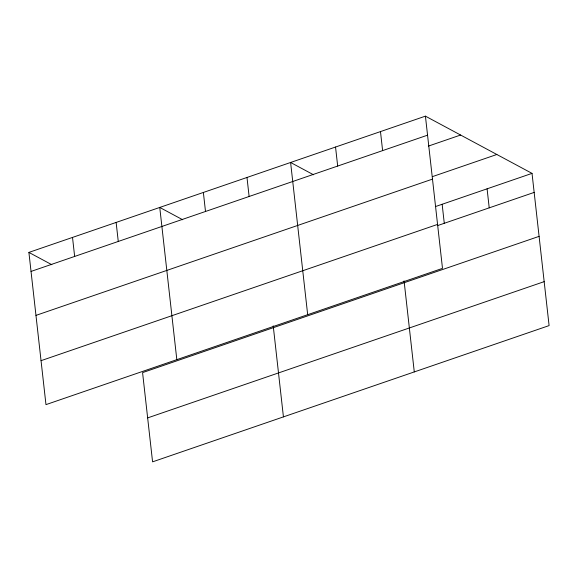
<?xml version="1.0" encoding="UTF-8"?>
<svg xmlns="http://www.w3.org/2000/svg" width="578" height="578" viewBox="0 0 578 578"><rect width="100%" height="100%" fill="white"/><g stroke="black" fill="none" stroke-linecap="round" stroke-linejoin="round"><path stroke-width="0.87" d="M425.422 116.149L442.495 268.358L45.973 404.622L28.9 252.405L425.422 116.149L532.027 173.378L549.1 325.595L152.578 461.851L142.571 372.615L539.093 236.359M31.031 271.429L427.554 135.173M428.377 146.104L460.601 135.035M432.409 176.637L496.849 154.492M35.966 315.386L432.481 179.122M435.364 206.599L532.027 173.378M41.045 360.665L437.56 224.409M437.503 225.622L534.159 192.409M147.65 417.901L544.173 281.645M313.551 174.794L290.604 162.476L307.677 314.685M182.699 219.756L159.752 207.437L176.825 359.653M28.9 252.405L51.847 264.724M487.088 188.825L489.219 207.849M442.148 204.265L444.28 223.289M404.073 280.894L414.281 371.921M380.483 131.589L382.614 150.612M335.543 147.029L337.675 166.059M273.221 325.855L283.43 416.89M246.987 177.46L249.118 196.491M203.369 192.452L205.501 211.476M116.135 222.429L118.266 241.452M72.517 237.414L74.649 256.444"/></g></svg>
